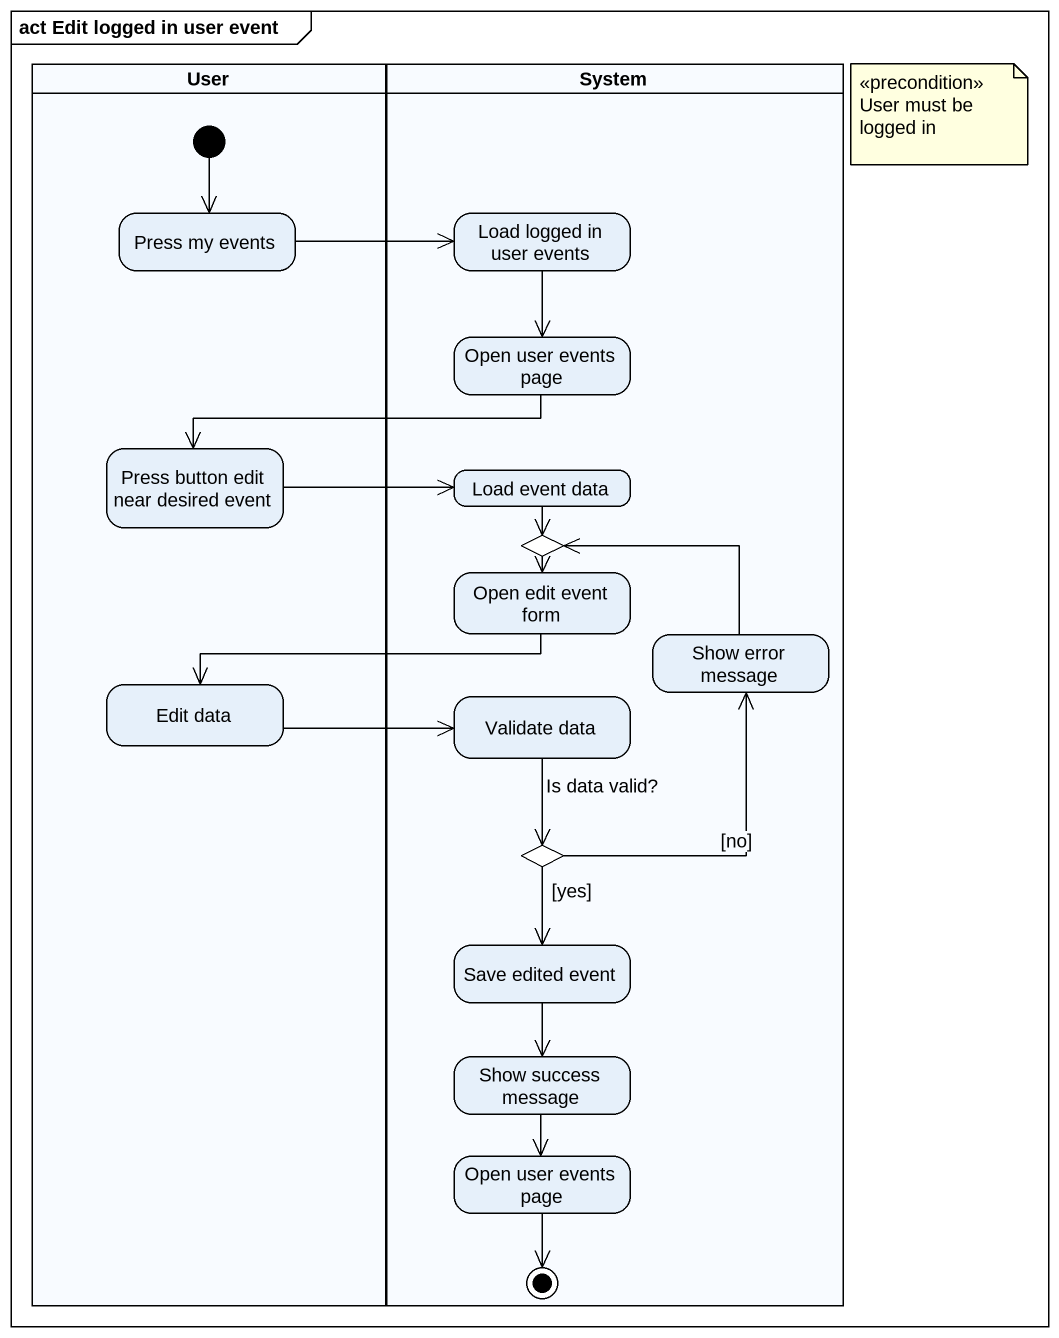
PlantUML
@startuml
mainframe act Edit logged in user event
hide empty description
state User <<partition>> {
  state "Press my events" as Press_my_events
  state "Press button edit near desired event" as Press_button_edit_near
  state "Edit data" as Edit_data
  [*] --> Press_my_events
}
state System <<partition>> {
  state "Load logged in user events" as Load_logged_in_user_events
  state "Open user events page" as Open_user_events_page
  state "Load event data" as Load_event_data
  state choice1 <<choice>>
  state "Open edit event form" as Open_edit_event_form
  state "Show error message" as Show_error_message
  state "Validate data" as Validate_data
  state choice2 <<choice>>
  state "Save edited event" as Save_edited_event
  state "Show success message" as Show_success_message
  state "Open user events page" as Open_user_events_page_2
  Open_user_events_page_2 --> [*]
}
Press_my_events -right-> Load_logged_in_user_events
Load_logged_in_user_events --> Open_user_events_page
Open_user_events_page -left-> Press_button_edit_near
Press_button_edit_near -right-> Load_event_data
Load_event_data --> choice1
choice1 --> Open_edit_event_form
Open_edit_event_form -left-> Edit_data
Show_error_message -left-> choice1
Edit_data -right-> Validate_data
Validate_data --> choice2 : Is data valid?
choice2 -up-> Show_error_message : [no]
choice2 --> Save_edited_event : [yes]
Save_edited_event --> Show_success_message
Show_success_message --> Open_user_events_page_2
note as N1
  <<precondition>> User must be logged in
end note
@enduml
